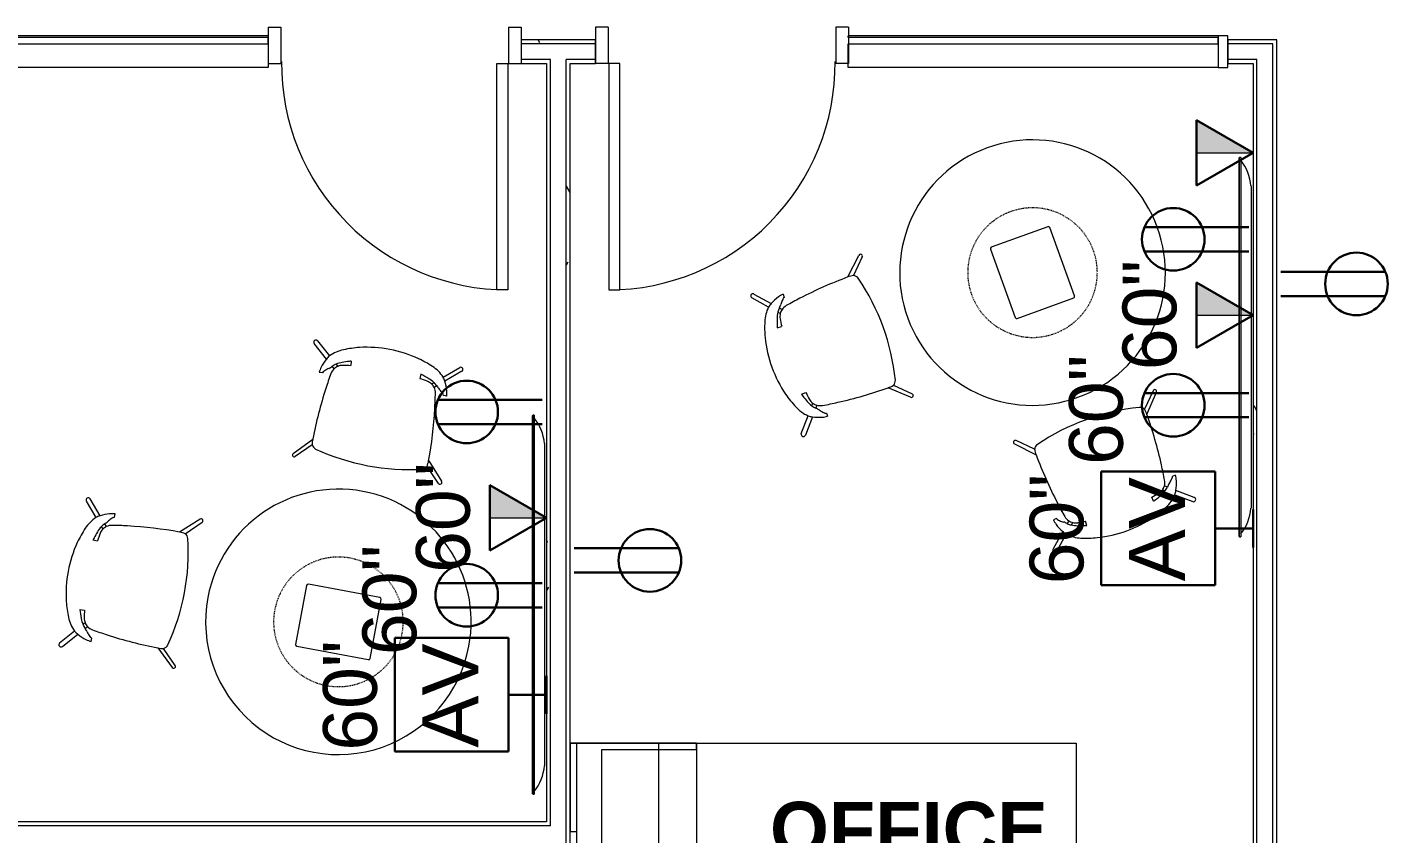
# Model space of a CAD drawing. Header units: inches. Extents: x -1180 to 2011, y -268 to 2143.
# Drawn here: x 634 to 849.2, y 1686 to 1813.7 of the extents above; entities that cross this region are included whole.
import ezdxf

# ---------------------------------------------------------------- set-up
doc = ezdxf.new("R2010")
doc.units = ezdxf.units.IN
doc.header["$MEASUREMENT"] = 0
doc.linetypes.add('Steelcase Hidden Line', pattern=[0.117188, 0.078125, -0.039062])
for name, color, linetype, lineweight in [('A-ANNO-NOTE', 131, 'Continuous', 13), ('A-AREA-IDEN', 2, 'Continuous', 9), ('A-DOOR', 31, 'Continuous', 13), ('A-DOOR-FRAM', 31, 'Continuous', 20), ('A-GLAZ-CURT', 52, 'Continuous', 9), ('A-GLAZ-CWMG', 51, 'Continuous', 13), ('A-WALL', 113, 'Continuous', 13), ('A-WALL-PATT', 111, 'Continuous', 13), ('I-FURN', 30, 'Continuous', 9), ('I-WALL', 2, 'Continuous', 13), ('Q-SPCQ', 91, 'Continuous', 9)]:
    doc.layers.add(name, color=color, linetype=linetype, lineweight=lineweight)
doc.styles.add('Arial', font='arial.ttf', dxfattribs={"height": 8.851796})
doc.styles.add('Swis721 Lt BT', font='swissl.ttf', dxfattribs={"height": 8.514638})
doc.styles.add('Swis721 Lt BT_B', font='', dxfattribs={"height": 8.583975})
doc.styles.get('Swis721 Lt BT_B').set_extended_font_data('Swis721 Lt BT', bold=True)
pattern_1 = [(0, (0, 0), (30.72, 7.68), [1.267, -21.773, 1.267, -21.773, -122.88]), (0, (0, 0), (30.72, 7.68), [-46.08, 1.267, -44.813, 1.267, -21.773, -53.76]), (0, (0, 0), (30.72, 7.68), [-115.2, 1.267, -14.093, 1.267, -37.133]), (120, (11.52, 3.84), (-22.011075, 22.7643), [1.267, -21.773, 1.267, -21.773, -122.88]), (120, (11.52, 3.84), (-22.011075, 22.7643), [-46.08, 1.267, -44.813, 1.267, -21.773, -53.76]), (120, (11.52, 3.84), (-22.011075, 22.7643), [-115.2, 1.267, -14.093, 1.267, -37.133]), (240, (15.36, 19.2), (-8.708925, -30.4443), [1.267, -21.773, 1.267, -21.773, -122.88]), (240, (15.36, 19.2), (-8.708925, -30.4443), [-46.08, 1.267, -44.813, 1.267, -21.773, -53.76]), (240, (15.36, 19.2), (-8.708925, -30.4443), [-115.2, 1.267, -14.093, 1.267, -37.133])]

# ---------------------------------------------------------------- blocks, each defined once
blk = doc.blocks.new('Single Flush - OTJ_SOLIDFLUSH_ALUM-5011040-6TH FLOOR POWER _ SIGNAL')
at = {"layer": 'A-DOOR', "lineweight": 20}
for p, q in [((16.15625, -1.875), (17.90625, -1.875)), ((16.15625, -37.6875), (16.15625, -1.875)), ((17.90625, -1.875), (17.90625, -37.6875)), ((17.90625, -37.6875), (16.15625, -37.6875))]:
    blk.add_line(p, q, dxfattribs=at)
at = {"layer": 'A-DOOR', "lineweight": 9}
blk.add_arc((17.90625, -1.875), 35.8125, 179.5, 270, dxfattribs=at)
at = {"layer": 'A-DOOR-FRAM'}
for p, q in [((-20, 3.875), (-20, -1.875)), ((-20, 3.875), (-18, 3.875)), ((-18, 3.875), (-18, -1.875)), ((18.000004, 3.875), (18.000004, -1.875)), ((18.000004, 3.875), (20.000004, 3.875)), ((20.000004, 3.875), (20.000004, -1.875)), ((-20, -1.875), (-18, -1.875)), ((18.000004, -1.875), (20.000004, -1.875))]:
    blk.add_line(p, q, dxfattribs=at)
blk = doc.blocks.new('Single Flush - OTJ_SOLIDFLUSH_ALUM-5015488-6TH FLOOR POWER _ SIGNAL')
at = {"layer": 'A-DOOR', "lineweight": 20}
for p, q in [((16.15625, 37.6875), (16.15625, 1.875)), ((17.90625, 37.6875), (16.15625, 37.6875)), ((17.90625, 1.875), (17.90625, 37.6875)), ((16.15625, 1.875), (17.90625, 1.875))]:
    blk.add_line(p, q, dxfattribs=at)
at = {"layer": 'A-DOOR', "lineweight": 9}
blk.add_arc((17.90625, 1.875), 35.8125, 90, 180.5, dxfattribs=at)
at = {"layer": 'A-DOOR-FRAM'}
for p, q in [((-20, -3.875), (-20, 1.875)), ((-20, 1.875), (-18, 1.875)), ((-18, -3.875), (-18, 1.875)), ((18.000004, -3.875), (18.000004, 1.875)), ((18.000004, 1.875), (20.000004, 1.875)), ((20.000004, -3.875), (20.000004, 1.875)), ((-20, -3.875), (-18, -3.875)), ((18.000004, -3.875), (20.000004, -3.875))]:
    blk.add_line(p, q, dxfattribs=at)
blk = doc.blocks.new('Table-Teknion-Credenza_Top_for_Freestanding_Storage - CJCT20064-V77-6TH FLOOR POWER _ SIGNAL')
at = {"layer": 'I-FURN'}
for p, q in [((-32, 10), (32, 10)), ((-32, -9), (-32, 10)), ((32, 10), (32, 4)), ((32, 4), (32, -10)), ((-32, -10), (-32, -9)), ((32, -10), (-23.97, -10))]:
    blk.add_line(p, q, dxfattribs=at)
blk = doc.blocks.new('Storage-Teknion-Wall_Panel_Under_Wall_Mount_Storage_Tackable - CJWUT2HF32-V30-6TH FLOOR POWER _ SIGNAL')
at = {"layer": 'I-FURN'}
for p, q in [((-16, 1), (16, 1)), ((-16, 0), (-16, 1)), ((16, 0), (-16, 0)), ((16, 1), (16, 0))]:
    blk.add_line(p, q, dxfattribs=at)
blk = doc.blocks.new('Support-Teknion-Power_Trunk_with_End_Gable - CJPTG292048-V31-6TH FLOOR POWER _ SIGNAL')
at = {"layer": 'I-FURN'}
for p, q in [((-19, 5), (-24, 5)), ((-24, 5), (-24, 0)), ((-19, 4), (-19, 5)), ((24, 5), (10, 5)), ((10, 5), (10, 4)), ((24, 4), (24, 5)), ((10, 4), (-19, 4)), ((24, -9), (24, 4)), ((-24, 0), (-8, 0)), ((-8, 0), (23, 0)), ((23, 0), (23, -9)), ((23, -9), (23, -15)), ((24, -15), (24, -9)), ((23, -15), (24, -15))]:
    blk.add_line(p, q, dxfattribs=at)
blk = doc.blocks.new('Table-Teknion-Run_Off_Fixed_Journal_Leg - CJRF3266-5502741-6TH FLOOR POWER _ SIGNAL')
at = {"layer": 'I-FURN'}
for p, q in [((-33, 16), (33, 16)), ((-33, -16), (-33, 16)), ((33, 16), (33, -16)), ((33, -16), (-33, -16))]:
    blk.add_line(p, q, dxfattribs=at)
blk = doc.blocks.new('Steelcase Coalesse - Host - Table - Round - 42_ DIA-5585161-6TH FLOOR POWER _ SIGNAL')
at = {"layer": 'I-FURN'}
for p, q in [((-32.14, -16.93), (-32.14, -26.43)), ((-20.39, -16.68), (-31.89, -16.68)), ((-20.14, -26.43), (-20.14, -16.93)), ((-31.89, -26.68), (-20.39, -26.68))]:
    blk.add_line(p, q, dxfattribs=at)
for centre, radius, start, end in [((-26.14, -21.68), 21, 360, 180), ((-31.89, -16.93), 0.25, 90, 180), ((-20.39, -16.93), 0.25, 0, 90), ((-26.14, -21.68), 21, 180, 0), ((-31.89, -26.43), 0.25, 180, 270), ((-20.39, -26.43), 0.25, 270, 0)]:
    blk.add_arc(centre, radius, start, end, dxfattribs=at)
at = {"layer": 'I-FURN', "linetype": 'Steelcase Hidden Line'}
for start, end in [(0, 180), (180, 360)]:
    blk.add_arc((-26.14, -21.68), 10.25, start, end, dxfattribs=at)
blk = doc.blocks.new('Steelcase Coalesse - Wrapp Side - Seating - Four Leg - Chair-5299867-6TH FLOOR POWER _ SIGNAL')
at = {"layer": 'I-FURN'}
for p, q in [((-9.53, 15.37), (-11.88, 17.42)), ((-11.44, 17.95), (-9.15, 15.96)), ((9.15, 15.96), (11.44, 17.95)), ((11.88, 17.42), (9.53, 15.37)), ((-5.61, 15.78), (-5.57, 15.06)), ((5.61, 15.78), (5.57, 15.06)), ((-9.73, 13.1), (-10.27, 13.1)), ((-9.66, 13.3), (-9.73, 13.1)), ((-8.05, 14.08), (-8.44, 14.42)), ((-7.88, 14.86), (-7.54, 14.57)), ((7.54, 14.57), (7.88, 14.86)), ((8.44, 14.42), (8.05, 14.08)), ((9.73, 13.1), (9.66, 13.3)), ((10.27, 13.1), (9.73, 13.1)), ((-11.94, -0.27), (-9.33, 2.54)), ((9.33, 2.54), (11.94, -0.27)), ((-9.24, 1.62), (-11.53, -0.68)), ((11.53, -0.68), (9.24, 1.62))]:
    blk.add_line(p, q, dxfattribs=at)
for centre, radius, start, end in [((-11.66, 17.68), 0.348, 51.3984, 229), ((-4.94, 11.96), 5.81, 112.5595, 136.4079), ((0.05, -0.05), 18.81, 104.7363, 112.5595), ((0, -0.92), 19.64, 75.8603, 103.9565), ((-0.05, -0.05), 18.81, 67.4404, 75.0824), ((4.94, 11.96), 5.81, 43.5921, 67.4404), ((11.66, 17.68), 0.348, 311, 128.6016), ((-4.03, 12.26), 6.32, 150.4844, 164.4644), ((-7.8, 14.68), 1.86, 136.4079, 158.1796), ((-5.4, 11.11), 4.49, 110.4842, 123.4699), ((-0.27, -2.39), 18.93, 107.4061, 110.7258), ((-0.2, -2.58), 19.13, 106.417, 107.4359), ((0.27, -2.39), 18.93, 69.2742, 73.6235), ((5.4, 11.11), 4.49, 56.5301, 69.5158), ((4.03, 12.26), 6.32, 29.5156, 35.8969), ((4.03, 12.26), 6.32, 15.5356, 29.5156), ((-5.94, 12.78), 4.34, 164.3288, 175.6688), ((-7.5, 11.47), 2.83, 131.9367, 139.5974), ((-5.24, 9.11), 6.1, 126.618, 132.964), ((-10.51, 16.16), 2.71, 307.2391, 320.0505), ((59.89, 1.97), 69.22, 170.6281, 172.6643), ((-5.29, 10.95), 4.69, 123.4699, 132.1521), ((-6.45, 12.92), 1.98, 143.8091, 170.6281), ((-6.45, 12.92), 1.98, 123.4581, 143.8091), ((-6.45, 12.92), 1.98, 99.7176, 123.4581), ((-0.22, -23.51), 38.93, 97.91, 99.7176), ((0.22, -23.51), 38.93, 80.2824, 82.09), ((6.45, 12.92), 1.98, 56.5419, 80.2824), ((6.45, 12.92), 1.98, 36.1909, 56.5419), ((5.29, 10.95), 4.69, 47.8479, 56.5301), ((6.45, 12.92), 1.98, 9.3719, 36.1909), ((6.45, 12.92), 1.98, 9.3719, 36.1909), ((-59.89, 1.97), 69.22, 7.3357, 9.3719), ((10.51, 16.16), 2.71, 219.9495, 232.7609), ((5.24, 9.11), 6.1, 47.036, 53.382), ((7.5, 11.47), 2.83, 40.4026, 48.0633), ((5.94, 12.78), 4.34, 4.3312, 15.6712), ((59.89, 1.97), 69.22, 172.6643, 179.5287), ((-59.89, 1.97), 69.22, 0.4713, 7.3357), ((-4.97, 2.5), 4.36, 179.5287, 191.6837), ((4.97, 2.5), 4.36, 348.3163, 0.4713), ((-8.33, 2.04), 1, 204.8357, 255.2463), ((0, 34.83), 34.83, 255.7325, 284.2529), ((8.33, 2.04), 1, 284.2529, 335.1643), ((-11.74, -0.48), 0.29, 135, 315), ((11.74, -0.48), 0.29, 225, 45)]:
    blk.add_arc(centre, radius, start, end, dxfattribs=at)
blk = doc.blocks.new('Steelcase Coalesse - Wrapp Side - Seating - Four Leg - Chair-5298037-6TH FLOOR POWER _ SIGNAL')
at = {"layer": 'I-FURN'}
for p, q in [((-11.94, 0.27), (-9.33, -2.54)), ((-9.24, -1.62), (-11.53, 0.68)), ((11.53, 0.68), (9.24, -1.62)), ((9.33, -2.54), (11.94, 0.27)), ((-9.73, -13.1), (-10.27, -13.1)), ((-9.66, -13.3), (-9.73, -13.1)), ((-8.05, -14.08), (-8.44, -14.42)), ((-7.88, -14.86), (-7.54, -14.57)), ((-5.61, -15.78), (-5.57, -15.06)), ((5.61, -15.78), (5.57, -15.06)), ((7.54, -14.57), (7.88, -14.86)), ((8.44, -14.42), (8.05, -14.08)), ((9.73, -13.1), (9.66, -13.3)), ((10.27, -13.1), (9.73, -13.1)), ((-9.53, -15.37), (-11.88, -17.42)), ((-11.44, -17.95), (-9.15, -15.96)), ((9.15, -15.96), (11.44, -17.95)), ((11.88, -17.42), (9.53, -15.37))]:
    blk.add_line(p, q, dxfattribs=at)
for centre, radius, start, end in [((-11.74, 0.48), 0.29, 45, 225), ((0, -34.83), 34.83, 75.7471, 104.2675), ((11.74, 0.48), 0.29, 315, 135), ((-4.97, -2.5), 4.36, 168.3163, 180.4713), ((-8.33, -2.04), 1, 104.7537, 155.1643), ((8.33, -2.04), 1, 24.8357, 75.7471), ((4.97, -2.5), 4.36, 359.5287, 11.6837), ((59.89, -1.97), 69.22, 180.4713, 187.3357), ((-59.89, -1.97), 69.22, 352.6643, 359.5287), ((59.89, -1.97), 69.22, 187.3357, 189.3719), ((-59.89, -1.97), 69.22, 350.6281, 352.6643), ((-5.94, -12.78), 4.34, 184.3312, 195.6712), ((-4.03, -12.26), 6.32, 195.5356, 209.5156), ((-7.5, -11.47), 2.83, 220.4026, 228.0633), ((-5.24, -9.11), 6.1, 227.036, 233.382), ((-10.51, -16.16), 2.71, 39.9495, 52.7609), ((-5.29, -10.95), 4.69, 227.8479, 236.5301), ((-6.45, -12.92), 1.98, 189.3719, 216.1909), ((-6.45, -12.92), 1.98, 216.1909, 236.5419), ((-5.4, -11.11), 4.49, 236.5301, 249.5158), ((-6.45, -12.92), 1.98, 236.5419, 260.2824), ((-0.22, 23.51), 38.93, 260.2824, 262.09), ((0.22, 23.51), 38.93, 277.91, 279.7176), ((6.45, -12.92), 1.98, 279.7176, 303.4581), ((5.4, -11.11), 4.49, 290.4842, 303.4699), ((6.45, -12.92), 1.98, 303.4581, 323.8091), ((5.29, -10.95), 4.69, 303.4699, 312.1521), ((6.45, -12.92), 1.98, 323.8091, 350.6281), ((6.45, -12.92), 1.98, 323.8091, 350.6281), ((10.51, -16.16), 2.71, 127.2391, 140.0505), ((5.24, -9.11), 6.1, 306.618, 312.964), ((7.5, -11.47), 2.83, 311.9367, 319.5974), ((4.03, -12.26), 6.32, 330.4844, 344.4644), ((5.94, -12.78), 4.34, 344.3288, 355.6688), ((-7.8, -14.68), 1.86, 201.8204, 223.5921), ((-4.94, -11.96), 5.81, 223.5921, 247.4405), ((-0.27, 2.39), 18.93, 249.2742, 252.5939), ((-0.2, 2.58), 19.13, 252.5641, 253.583), ((0.27, 2.39), 18.93, 286.3765, 290.7258), ((4.94, -11.96), 5.81, 292.5596, 316.4079), ((4.03, -12.26), 6.32, 324.1031, 330.4844), ((-11.66, -17.68), 0.348, 131, 308.6016), ((0.05, 0.05), 18.81, 247.4405, 255.2637), ((0, 0.92), 19.64, 256.0435, 284.1397), ((-0.05, 0.05), 18.81, 284.9176, 292.5596), ((11.66, -17.68), 0.348, 231.3984, 49)]:
    blk.add_arc(centre, radius, start, end, dxfattribs=at)
blk = doc.blocks.new('System Panel - Glazed-5834174-6TH FLOOR POWER _ SIGNAL')
at = {"layer": 'A-GLAZ-CURT', "lineweight": 13}
for p, q in [((59.3, 1.75), (-59.3, 1.75)), ((-59.3, 1.75), (-59.3, 0.75)), ((-59.3, 0.75), (59.3, 0.75)), ((59.3, 0.75), (59.3, 1.75))]:
    blk.add_line(p, q, dxfattribs=at)
blk = doc.blocks.new('System Panel - Glazed-5832812-6TH FLOOR POWER _ SIGNAL')
at = {"layer": 'A-GLAZ-CURT', "lineweight": 13}
for p, q in [((29.25, 1.75), (-29.25, 1.75)), ((-29.25, 1.75), (-29.25, 0.75)), ((-29.25, 0.75), (29.25, 0.75)), ((29.25, 0.75), (29.25, 1.75))]:
    blk.add_line(p, q, dxfattribs=at)
blk = doc.blocks.new('Rectangular Mullion - 1_5_ x 2_5_ rectangular-5834169-6TH FLOOR POWER _ SIGNAL')
at = {"layer": 'A-GLAZ-CWMG', "lineweight": 9}
for p, q in [((672.15, 1812.29), (553.55, 1812.29)), ((672.15, 1812.29), (672.15, 1812.04)), ((672.15, 1811.04), (672.15, 1807.29)), ((672.15, 1807.29), (553.55, 1807.29))]:
    blk.add_line(p, q, dxfattribs=at)
blk = doc.blocks.new('Rectangular Mullion - 1_5_ x 2_5_ rectangular-5821026-6TH FLOOR POWER _ SIGNAL')
at = {"layer": 'A-GLAZ-CWMG', "lineweight": 20}
for p, q in [((-1.5, 3), (0, 3)), ((-1.5, -2), (-1.5, 3)), ((0, 3), (0, -2)), ((0, -2), (-1.5, -2))]:
    blk.add_line(p, q, dxfattribs=at)
blk = doc.blocks.new('Rectangular Mullion - 1_5_ x 2_5_ rectangular-5832811-6TH FLOOR POWER _ SIGNAL')
at = {"layer": 'A-GLAZ-CWMG', "lineweight": 9}
for p, q in [((-141.98, 1812.04), (-141.98, 1812.29)), ((-83.48, 1812.29), (-141.98, 1812.29)), ((-141.98, 1807.29), (-141.98, 1811.04)), ((-83.48, 1807.29), (-141.98, 1807.29))]:
    blk.add_line(p, q, dxfattribs=at)
blk = doc.blocks.new('A-Flat_Screen_TV - OLED 65B6P 65_-4747238-6TH FLOOR POWER _ SIGNAL')
at = {"layer": 'Q-SPCQ'}
for p, q in [((-30, 0.19), (30, 0.19)), ((-30, 0.19), (-30, 0)), ((30, 0), (-30, 0)), ((-29.94, 0), (-29.94, -0.06)), ((-25.5, 1.81), (25.5, 1.81)), ((29.94, -0.06), (29.94, 0)), ((30, 0), (30, 0.19)), ((29.94, -0.06), (-29.94, -0.06))]:
    blk.add_line(p, q, dxfattribs=at)
for centre, start, end in [((-24.9, -5.58), 94.6372, 128.9656), ((24.9, -5.58), 51.0344, 85.3628)]:
    blk.add_arc(centre, 7.41, start, end, dxfattribs=at)

msp = doc.modelspace()

# ---------------------------------------------------------------- hatches: boundary and pattern name
at = {"layer": 'A-ANNO-NOTE', "lineweight": 9}
for points in [[(827.9, 1793.79), (818.96, 1798.94), (818.96, 1793.79)], [(827.9, 1768.11), (818.96, 1773.27), (818.96, 1768.11)], [(716.15, 1736.04), (707.21, 1741.19), (707.21, 1736.04)]]:
    msp.add_hatch(color=256, dxfattribs=at).paths.add_polyline_path(points, flags=0)
at = {"layer": 'A-WALL-PATT', "lineweight": 9}
h = msp.add_hatch(dxfattribs=at)
h.set_pattern_fill('FP_1', color=256, style=0, pattern_type=2)
h.set_pattern_definition(pattern_1)
h.paths.add_polyline_path([(831.65, 1811.04), (831.65, 1811.66), (823.9, 1811.66), (823.9, 1811.04), (831.02, 1811.04)], flags=0)
h.paths.add_polyline_path([(716.79, 1811.04), (723.9, 1811.04), (723.9, 1811.66), (712.15, 1811.66), (712.15, 1811.04), (716.77, 1811.04)], flags=0)
h.paths.add_polyline_path([(549.05, 1811.04), (552.05, 1811.04), (552.05, 1811.66), (540.3, 1811.66), (540.3, 1811.04), (548.05, 1811.04)], flags=0)
h.paths.add_polyline_path([(424.3, 1811.04), (428.3, 1811.04), (428.3, 1811.66), (416.55, 1811.66), (416.55, 1811.04), (423.67, 1811.04)], flags=0)
h.paths.add_polyline_path([(219.65, 1811.04), (292.8, 1811.04), (292.8, 1811.66), (210.21, 1811.66), (210.21, 1811.04), (210.83, 1811.04)], flags=0)
h = msp.add_hatch(dxfattribs=at)
h.set_pattern_fill('FP_1', color=256, style=0, pattern_type=2)
h.set_pattern_definition(pattern_1)
h.paths.add_polyline_path([(831.65, 1236.16), (831.65, 1316.95), (831.02, 1316.95), (831.02, 1236.16)], flags=0)
h.paths.add_polyline_path([(831.65, 1356.95), (831.65, 1368.7), (831.02, 1368.7), (831.02, 1356.95)], flags=0)
h.paths.add_polyline_path([(831.65, 1408.7), (831.65, 1492.45), (831.02, 1492.45), (831.02, 1408.7)], flags=0)
h.paths.add_polyline_path([(831.65, 1604.45), (831.65, 1811.04), (831.02, 1811.04), (831.02, 1604.45)], flags=0)
h = msp.add_hatch(dxfattribs=at)
h.set_pattern_fill('FP_1', color=256, style=0, pattern_type=2)
h.set_pattern_definition(pattern_1)
h.paths.add_polyline_path([(827.9, 1807.91), (828.52, 1807.91), (828.52, 1808.54), (823.9, 1808.54), (823.9, 1807.91)], flags=0)
h.paths.add_polyline_path([(716.15, 1807.91), (716.77, 1807.91), (716.77, 1808.54), (712.15, 1808.54), (712.15, 1807.91)], flags=0)
h.paths.add_polyline_path([(719.9, 1807.91), (723.9, 1807.91), (723.9, 1808.54), (719.27, 1808.54), (719.27, 1807.91)], flags=0)
h.paths.add_polyline_path([(544.92, 1807.91), (544.92, 1808.54), (540.3, 1808.54), (540.3, 1807.91), (544.3, 1807.91)], flags=0)
h.paths.add_polyline_path([(549.05, 1807.91), (552.05, 1807.91), (552.05, 1808.54), (547.42, 1808.54), (547.42, 1807.91), (548.05, 1807.91)], flags=0)
h.paths.add_polyline_path([(428.3, 1807.91), (428.3, 1808.54), (423.67, 1808.54), (423.67, 1807.91), (424.3, 1807.91)], flags=0)
h.paths.add_polyline_path([(416.55, 1807.91), (421.17, 1807.91), (421.17, 1808.54), (416.55, 1808.54)], flags=0)
h.paths.add_polyline_path([(252.11, 1807.91), (292.8, 1807.91), (292.8, 1808.54), (225.92, 1808.54), (225.92, 1807.91), (226.55, 1807.91)], flags=0)
h.paths.add_polyline_path([(223.42, 1807.91), (223.42, 1808.54), (213.33, 1808.54), (213.33, 1807.91), (222.8, 1807.91)], flags=0)
h = msp.add_hatch(dxfattribs=at)
h.set_pattern_fill('FP_1', color=256, style=0, pattern_type=2)
h.set_pattern_definition(pattern_1)
h.paths.add_polyline_path([(716.77, 1612.2), (716.77, 1684.79), (716.15, 1684.79), (716.15, 1612.2)], flags=0)
h.paths.add_polyline_path([(716.15, 1687.29), (716.77, 1687.29), (716.77, 1807.91), (716.15, 1807.91), (716.15, 1687.91)], flags=0)
h = msp.add_hatch(dxfattribs=at)
h.set_pattern_fill('FP_1', color=256, style=0, pattern_type=2)
h.set_pattern_definition(pattern_1)
h.paths.add_polyline_path([(719.9, 1612.2), (719.9, 1807.91), (719.27, 1807.91), (719.27, 1612.2)], flags=0)
h = msp.add_hatch(dxfattribs=at)
h.set_pattern_fill('FP_1', color=256, style=0, pattern_type=2)
h.set_pattern_definition(pattern_1)
h.paths.add_polyline_path([(828.52, 1239.29), (828.52, 1316.95), (827.9, 1316.95), (827.9, 1239.29)], flags=0)
h.paths.add_polyline_path([(827.9, 1356.95), (828.52, 1356.95), (828.52, 1361.58), (827.9, 1361.58), (827.9, 1360.95)], flags=0)
h.paths.add_polyline_path([(827.9, 1364.08), (828.52, 1364.08), (828.52, 1368.7), (827.9, 1368.7), (827.9, 1364.7)], flags=0)
h.paths.add_polyline_path([(828.52, 1408.7), (828.52, 1485.33), (827.9, 1485.33), (827.9, 1408.7)], flags=0)
h.paths.add_polyline_path([(827.9, 1487.83), (828.52, 1487.83), (828.52, 1492.45), (827.9, 1492.45), (827.9, 1488.45)], flags=0)
h.paths.add_polyline_path([(828.52, 1604.45), (828.52, 1609.08), (827.9, 1609.08), (827.9, 1604.45)], flags=0)
h.paths.add_polyline_path([(827.9, 1611.58), (828.52, 1611.58), (828.52, 1807.91), (827.9, 1807.91), (827.9, 1612.2)], flags=0)
h = msp.add_hatch(dxfattribs=at)
h.set_pattern_fill('FP_1', color=256, style=0, pattern_type=2)
h.set_pattern_definition(pattern_1)
h.paths.add_polyline_path([(706.5, 1687.29), (716.15, 1687.29), (716.15, 1687.91), (547.42, 1687.91), (547.42, 1687.29), (673.84, 1687.29)], flags=0)
h.paths.add_polyline_path([(235.21, 1687.29), (235.21, 1687.91), (226.55, 1687.91), (226.55, 1687.29)], flags=0)
h.paths.add_polyline_path([(411.21, 1687.29), (421.17, 1687.29), (421.17, 1687.91), (411.21, 1687.88)], flags=0)
h.paths.add_polyline_path([(423.67, 1687.29), (544.92, 1687.29), (544.92, 1687.91), (423.67, 1687.91), (423.67, 1687.32)], flags=0)

# ---------------------------------------------------------------- linework, layer by layer
at = {"layer": 'A-ANNO-NOTE', "lineweight": 9}
for p, q in [((827.9, 1793.79), (818.96, 1798.94)), ((818.96, 1798.94), (818.96, 1793.79)), ((818.96, 1793.79), (827.9, 1793.79)), ((827.9, 1768.11), (818.96, 1773.27)), ((818.96, 1773.27), (818.96, 1768.11)), ((818.96, 1768.11), (827.9, 1768.11)), ((716.15, 1736.04), (707.21, 1741.19)), ((707.21, 1741.19), (707.21, 1736.04)), ((707.21, 1736.04), (716.15, 1736.04))]:
    msp.add_line(p, q, dxfattribs=at)
at = {"layer": 'A-ANNO-NOTE', "lineweight": 30}
for p, q in [((827.9, 1793.79), (818.96, 1798.94)), ((818.96, 1788.63), (818.96, 1798.94)), ((827.9, 1793.79), (818.96, 1788.63)), ((827.24, 1782.02), (810.72, 1782.02)), ((827.24, 1778.19), (810.72, 1778.19)), ((827.9, 1768.11), (818.96, 1773.27)), ((818.96, 1762.95), (818.96, 1773.27)), ((832.3, 1774.96), (848.83, 1774.96)), ((832.3, 1771.13), (848.83, 1771.13)), ((827.9, 1768.11), (818.96, 1762.95)), ((715.49, 1754.69), (698.97, 1754.69)), ((827.24, 1755.77), (810.72, 1755.77)), ((827.24, 1751.94), (810.72, 1751.94)), ((715.49, 1750.86), (698.97, 1750.86)), ((821.9, 1743.36), (803.9, 1743.36)), ((803.9, 1743.36), (803.9, 1725.36)), ((821.9, 1725.36), (821.9, 1743.36)), ((716.15, 1736.04), (707.21, 1741.19)), ((707.21, 1730.88), (707.21, 1741.19)), ((827.9, 1737.36), (827.9, 1731.36)), ((716.15, 1736.04), (707.21, 1730.88)), ((827.9, 1734.36), (821.9, 1734.36)), ((720.55, 1731.21), (737.08, 1731.21)), ((720.55, 1727.38), (737.08, 1727.38)), ((715.49, 1725.69), (698.97, 1725.69)), ((803.9, 1725.36), (821.9, 1725.36)), ((715.49, 1721.86), (698.97, 1721.86)), ((710.15, 1717.04), (692.15, 1717.04)), ((692.15, 1717.04), (692.15, 1699.04)), ((710.15, 1699.04), (710.15, 1717.04)), ((716.15, 1711.04), (716.15, 1705.04)), ((716.15, 1708.04), (710.15, 1708.04)), ((692.15, 1699.04), (710.15, 1699.04))]:
    msp.add_line(p, q, dxfattribs=at)
for centre in [(815.28, 1780.1), (844.26, 1773.04), (815.28, 1753.85), (703.53, 1752.78), (732.51, 1729.29), (703.53, 1723.78)]:
    msp.add_circle(centre, 4.95, dxfattribs=at)
at = {"layer": 'A-WALL'}
for p, q in [((723.9, 1811.04), (712.15, 1811.04)), ((831.02, 1811.04), (823.9, 1811.04)), ((831.02, 1604.45), (831.02, 1811.04)), ((716.77, 1808.54), (712.15, 1808.54)), ((716.77, 1687.29), (716.77, 1808.54)), ((723.9, 1808.54), (719.27, 1808.54)), ((719.27, 1611.58), (719.27, 1808.54)), ((828.52, 1808.54), (823.9, 1808.54)), ((828.52, 1611.58), (828.52, 1808.54)), ((716.77, 1687.29), (547.42, 1687.29))]:
    msp.add_line(p, q, dxfattribs=at)
at = {"layer": 'I-WALL'}
for p, q in [((723.9, 1811.66), (712.15, 1811.66)), ((712.15, 1811.66), (712.15, 1807.91)), ((723.9, 1807.91), (723.9, 1811.66)), ((831.65, 1811.66), (823.9, 1811.66)), ((823.9, 1811.66), (823.9, 1807.91)), ((831.65, 1604.45), (831.65, 1811.66)), ((712.15, 1807.91), (716.15, 1807.91)), ((716.15, 1807.91), (716.15, 1687.91)), ((719.9, 1807.91), (723.9, 1807.91)), ((719.9, 1612.2), (719.9, 1807.91)), ((823.9, 1807.91), (827.9, 1807.91)), ((827.9, 1807.91), (827.9, 1612.2)), ((716.15, 1687.91), (548.05, 1687.91))]:
    msp.add_line(p, q, dxfattribs=at)

# ---------------------------------------------------------------- block references
at = {"layer": 'A-DOOR'}
msp.add_blockref('Single Flush - OTJ_SOLIDFLUSH_ALUM-5011040-6TH FLOOR POWER _ SIGNAL', (692.15, 1809.79), dxfattribs=at)
at = {"layer": 'A-DOOR', "rotation": 180}
msp.add_blockref('Single Flush - OTJ_SOLIDFLUSH_ALUM-5015488-6TH FLOOR POWER _ SIGNAL', (743.9, 1809.79), dxfattribs=at)
at = {"layer": 'A-GLAZ-CURT'}
for name, p in [('System Panel - Glazed-5834174-6TH FLOOR POWER _ SIGNAL', (612.85, 1810.29)), ('System Panel - Glazed-5832812-6TH FLOOR POWER _ SIGNAL', (793.15, 1810.29))]:
    msp.add_blockref(name, p, dxfattribs=at)
at = {"layer": 'A-GLAZ-CWMG', "lineweight": 9}
for name, p in [('Rectangular Mullion - 1_5_ x 2_5_ rectangular-5834169-6TH FLOOR POWER _ SIGNAL', (0, 0)), ('Rectangular Mullion - 1_5_ x 2_5_ rectangular-5832811-6TH FLOOR POWER _ SIGNAL', (905.87, 0))]:
    msp.add_blockref(name, p, dxfattribs=at)
at = {"layer": 'A-GLAZ-CWMG', "lineweight": 9, "extrusion": (0, 0, -1), "rotation": 180}
msp.add_blockref('Rectangular Mullion - 1_5_ x 2_5_ rectangular-5821026-6TH FLOOR POWER _ SIGNAL', (-823.9, 1810.29), dxfattribs=at)
at = {"layer": 'I-FURN'}
for name, p, rotation in [('Steelcase Coalesse - Host - Table - Round - 42_ DIA-5585161-6TH FLOOR POWER _ SIGNAL', (763.71, 1791.98), 109.9999999999995), ('Steelcase Coalesse - Wrapp Side - Seating - Four Leg - Chair-5299867-6TH FLOOR POWER _ SIGNAL', (769.4, 1766.24), 109.9999999999995), ('Steelcase Coalesse - Wrapp Side - Seating - Four Leg - Chair-5299867-6TH FLOOR POWER _ SIGNAL', (687.88, 1744.28), 349.3770755853839), ('Steelcase Coalesse - Wrapp Side - Seating - Four Leg - Chair-5298037-6TH FLOOR POWER _ SIGNAL', (801.49, 1751.56), 19.99999999999951), ('Steelcase Coalesse - Host - Table - Round - 42_ DIA-5585161-6TH FLOOR POWER _ SIGNAL', (712.93, 1736.06), 349.3770755853839), ('Steelcase Coalesse - Wrapp Side - Seating - Four Leg - Chair-5298037-6TH FLOOR POWER _ SIGNAL', (658.9, 1724.14), 259.3770755853839), ('Table-Teknion-Credenza_Top_for_Freestanding_Storage - CJCT20064-V77-6TH FLOOR POWER _ SIGNAL', (729.9, 1668.39), 270.0000000000002), ('Storage-Teknion-Wall_Panel_Under_Wall_Mount_Storage_Tackable - CJWUT2HF32-V30-6TH FLOOR POWER _ SIGNAL', (719.9, 1684.39), 270.0000000000002), ('Support-Teknion-Power_Trunk_with_End_Gable - CJPTG292048-V31-6TH FLOOR POWER _ SIGNAL', (724.9, 1676.39), 90.00000000000026), ('Table-Teknion-Run_Off_Fixed_Journal_Leg - CJRF3266-5502741-6TH FLOOR POWER _ SIGNAL', (766.9, 1684.39), 180)]:
    msp.add_blockref(name, p, dxfattribs=dict(at, rotation=rotation))
at = {"layer": 'Q-SPCQ', "rotation": 269.9999999999997}
for p in [(825.77, 1763.04), (714.02, 1722.29)]:
    msp.add_blockref('A-Flat_Screen_TV - OLED 65B6P 65_-4747238-6TH FLOOR POWER _ SIGNAL', p, dxfattribs=at)

# ---------------------------------------------------------------- texts
at = {"layer": 'A-ANNO-NOTE', "lineweight": 9, "attachment_point": 2, "rotation": 90}
for s, insert, char_height, width, line_spacing_factor, style in [('60"', (807.26, 1768.11), 8.515, 18.9, 1.00667, 'Swis721 Lt BT'), ('60"', (798.79, 1753.12), 8.515, 18.9, 1.00667, 'Swis721 Lt BT'), ('60"', (695.51, 1736.04), 8.515, 18.9, 1.00667, 'Swis721 Lt BT'), ('60"', (792.56, 1734.24), 8.515, 18.9, 1.00667, 'Swis721 Lt BT'), ('AV', (808.27, 1734.24), 8.852, 19.656, 0.938532, 'Arial'), ('60"', (687.04, 1723.04), 8.515, 18.9, 1.00667, 'Swis721 Lt BT'), ('60"', (680.81, 1707.91), 8.515, 18.9, 1.00667, 'Swis721 Lt BT'), ('AV', (696.52, 1707.91), 8.852, 19.656, 0.938532, 'Arial')]:
    msp.add_mtext(s, dxfattribs=dict(at, insert=insert, char_height=char_height, width=width, line_spacing_factor=line_spacing_factor, style=style))
at = {"layer": 'A-AREA-IDEN', "insert": (773.48, 1691.09), "char_height": 8.584, "width": 49.572, "attachment_point": 2, "line_spacing_factor": 0.998538, "style": 'Swis721 Lt BT_B'}
msp.add_mtext('OFFICE', dxfattribs=at)

doc.saveas('drawing.dxf')
